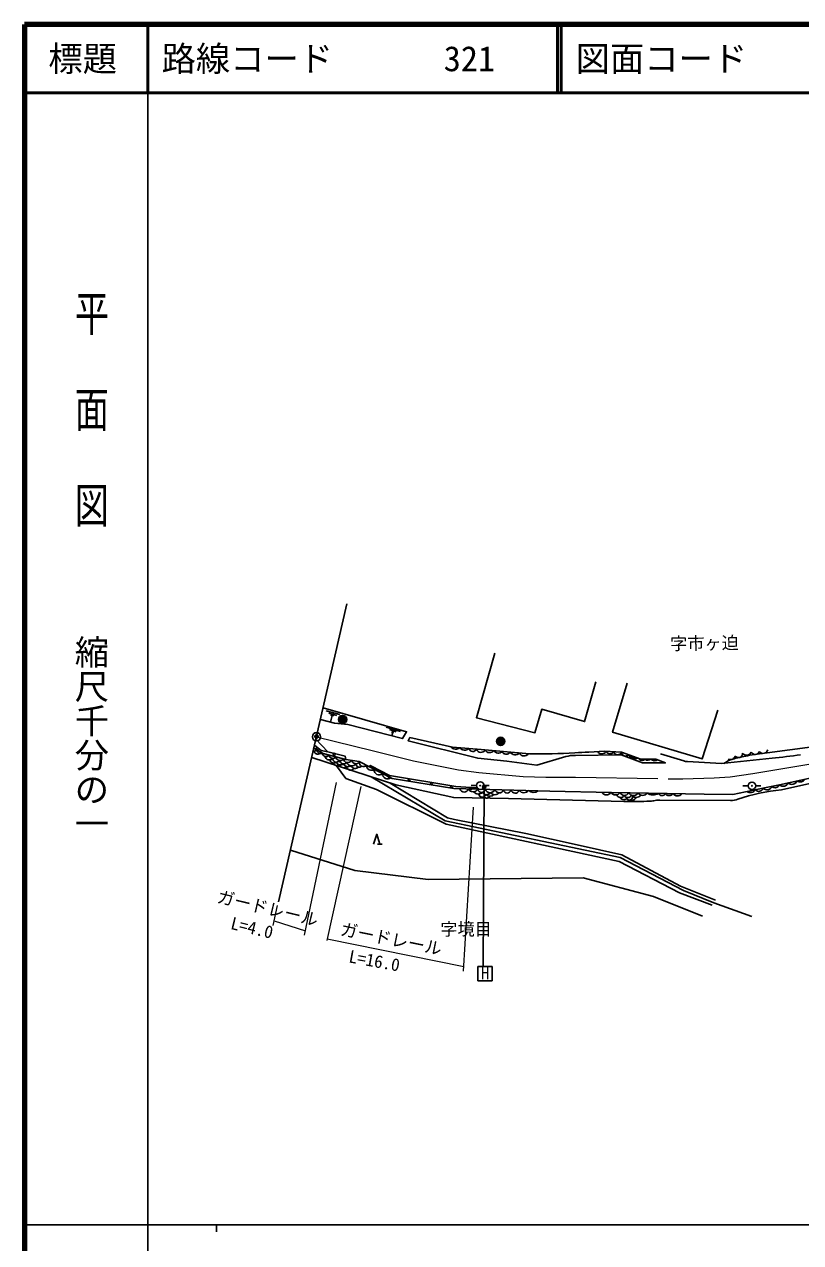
# Model space of a CAD drawing. Units: millimetres, scale not verified. Extents: x -38999242 to 680000, y -206285835 to 380000.
# Drawn here: x 40000 to 153174, y 202409 to 380000 of the extents above; entities that cross this region are included whole.
import ezdxf
from ezdxf.enums import TextEntityAlignment as Align

# ---------------------------------------------------------------- set-up
doc = ezdxf.new("R2010")
doc.units = ezdxf.units.MM
doc.header["$LTSCALE"] = 1000
doc.header["$PDMODE"] = 32
doc.header["$PDSIZE"] = 500
doc.linetypes.add('CHAIN', pattern=[18.5, 12, -1.5, 3.5, -1.5])
for name, color, linetype, lineweight in [('M-BGD', 7, 'Continuous', 25), ('M-BGD-EXST', 7, 'Continuous', 25), ('M-BMK', 2, 'CHAIN', 13), ('M-BMK-OTRS', 5, 'Continuous', 25), ('M-BMK-SRVR', 3, 'Continuous', 25), ('M-STR-HTXT', 7, 'Continuous', 13), ('M-TTL', 2, 'Continuous', 140), ('M-TTL-BAND', 7, 'Continuous', 25), ('M-TTL-LINE', 7, 'Continuous', 50)]:
    doc.layers.add(name, color=color, linetype=linetype, lineweight=lineweight)
for name, color, linetype in [('M-BMK-HTXT', 7, 'Continuous'), ('M-OTRS', 6, 'Continuous'), ('M-TTL-TXT', 7, 'Continuous')]:
    doc.layers.add(name, color=color, linetype=linetype)
doc.styles.add('@ＭＳ ゴシック', font='')
doc.styles.add('ＭＳ ゴシック', font='')
doc.styles.get('@ＭＳ ゴシック').set_extended_font_data('@MS Gothic')
doc.styles.get('ＭＳ ゴシック').set_extended_font_data('MS Gothic')

msp = doc.modelspace()

# ---------------------------------------------------------------- hatches: boundary and pattern name
at = {"layer": 'M-BGD'}
for points in [[(85791, 278663, 1), (86991, 278663, 1)], [(108850, 275477, 1), (110050, 275477, 1)]]:
    msp.add_hatch(color=256, dxfattribs=at).paths.add_polyline_path(points)
h = msp.add_hatch(color=256, dxfattribs=at)
edge = h.paths.add_edge_path()
edge.add_ellipse((106460, 269032), major_axis=(46.2, 19.2), ratio=1, start_angle=-22.52889, end_angle=157.47111)
h = msp.add_hatch(color=256, dxfattribs=at)
edge = h.paths.add_edge_path()
edge.add_ellipse((146070, 268999), major_axis=(46.2, 19.2), ratio=1, start_angle=-22.52889, end_angle=157.47111)
at = {"layer": 'M-BGD-EXST'}
msp.add_hatch(color=256, dxfattribs=at).paths.add_polyline_path([(107283, 268855, 1), (106783, 268855, 1)])

# ---------------------------------------------------------------- linework, layer by layer
at = {"layer": 'M-BGD'}
for p, q in [((83987, 279944), (85983, 279378)), ((84411, 279586), (85538, 279263)), ((84870, 279270), (84612, 278293)), ((84626, 279342), (85114, 279198)), ((92731, 277552), (94814, 276912)), ((93218, 277191), (94192, 276885)), ((84232, 273960), (82509, 275806)), ((93534, 276876), (93867, 276768)), ((93700, 276822), (93562, 276284)), ((132741, 273673), (136132, 272628)), ((141985, 272275), (142208, 272403)), ((105910, 269032), (105160, 269032)), ((107010, 269032), (107760, 269032)), ((145520, 268999), (144770, 268999)), ((146620, 268999), (147370, 268999)), ((150372, 268415), (154951, 269460)), ((132660, 266915), (142953, 266865)), ((91501, 260510), (92167, 260510)), ((91834, 260510), (91501, 260510))]:
    msp.add_line(p, q, dxfattribs=at)
for points in [[(108607, 288343), (105917, 278920), (114445, 276737), (115422, 280158), (121672, 278373), (123319, 284143)], [(127882, 283951), (125754, 276812), (138814, 272917), (141107, 280007)], [(83166, 278674), (85228, 278131), (87142, 277935), (95149, 275876), (95731, 276884), (83551, 280353)], [(96211, 276040), (95951, 275567), (106089, 273018), (110332, 272584), (114698, 272019), (118926, 273253)], [(113642, 273645), (106612, 274288), (102435, 274643), (96211, 276040)], [(145733, 273447), (154164, 274601), (159969, 275534), (161223, 275651)], [(82202, 274467), (83570, 273709), (86858, 272833), (88789, 272529), (93624, 270056), (102591, 268603), (116606, 268237), (125579, 268028), (139133, 267776), (143270, 267753), (147907, 268702), (150090, 269149), (153203, 269828), (154764, 270151), (158181, 270491)], [(86858, 272833), (86786, 273313), (85203, 273732), (84232, 273960), (83253, 274130), (82310, 274940)], [(120341, 273444), (126987, 273541), (130139, 272362), (133456, 272332), (132048, 272901), (129896, 272883), (127054, 273888), (124565, 274034), (122288, 273924)], [(81892, 273113), (94166, 269121), (102610, 267280), (110597, 267148), (127407, 266726)], [(140285, 251599), (135489, 253377), (126701, 257979), (101505, 263398), (91325, 268484), (86878, 270089), (85521, 271933)], [(105842, 268518), (105842, 268729), (102903, 268890), (93258, 270515), (90433, 271975), (90317, 271748)], [(136660, 272551), (141625, 272237), (149012, 273016)], [(140761, 252350), (135638, 254379), (127130, 258929), (120594, 260375), (113116, 262040), (102719, 264084), (101711, 264323), (93310, 269400)], [(90894, 260510), (91364, 261948), (91834, 260510)], [(78796, 259601), (88187, 256670), (98874, 255333), (121467, 255587), (131718, 252864), (138858, 250000)]]:
    msp.add_lwpolyline(points, dxfattribs=at)
for centre, radius in [((86391, 278663), 600), ((109450, 275477), 600), ((82700, 274408), 150), ((85167, 273587), 150), ((91040, 271493), 150), ((93180, 270377), 150), ((96113, 269883), 150), ((99368, 269334), 150), ((102279, 268843), 150), ((105070, 268621), 150), ((106460, 269032), 550), ((106460, 269032), 50), ((146070, 268999), 550), ((146070, 268999), 50)]:
    msp.add_circle(centre, radius, dxfattribs=at)
for centre, radius, start, end in [((82090, 275118), 1078, 270.74882, 302.48987), ((82779, 274132), 521, 188.64666, 305.86713), ((83180, 274211), 511, 180.35231, 301.66825), ((83985, 273793), 537, 181.81039, 324.55826), ((102907, 275220), 879, 216.67322, 310.72938), ((104205, 275087), 899, 216.33068, 313.95207), ((105386, 274577), 574, 193.81037, 336.47238), ((106576, 274579), 703, 199.211, 330.73734), ((107841, 274563), 729, 206.69216, 322.85191), ((109076, 274561), 787, 213.85183, 315.69224), ((110252, 274278), 669, 203.53057, 326.01349), ((111551, 274433), 914, 215.34702, 314.19704), ((112857, 274080), 734, 204.28985, 325.25421), ((114478, 370240), 96599, 269.50384, 273.43762), ((130608, 101720), 172406, 92.76614, 93.43762), ((124161, 274509), 843, 218.6129, 324.36115), ((125382, 274241), 580, 202.58925, 330.68601), ((126484, 274155), 629, 198.33725, 334.93801), ((127632, 273909), 579, 182.07573, 318.9605), ((129122, 274277), 1292, 215.35953, 285.6767), ((144111, 273717), 608, 219.91238, 2.60788), ((145301, 274169), 722, 216.09159, 338.90557), ((146551, 274220), 655, 208.29961, 342.80659), ((147728, 274380), 655, 212.70529, 349.90111), ((133968, 415745), 143520, 276.01672, 277.69039), ((84454, 273405), 637, 191.40275, 319.51243), ((84969, 273540), 549, 186.05782, 324.11891), ((85103, 272933), 612, 195.36033, 306.97998), ((85487, 272992), 548, 180.09919, 325.31953), ((85575, 272490), 547, 197.77156, 310.85495), ((86025, 273290), 615, 186.6966, 323.48013), ((86084, 272739), 680, 205.70606, 308.59444), ((86554, 272286), 656, 198.64191, 312.90754), ((86564, 272856), 651, 195.66149, 315.28701), ((87187, 272537), 754, 205.83819, 305.56786), ((87144, 273019), 632, 188.7347, 329.87395), ((87555, 271843), 556, 183.79574, 330.10395), ((87727, 272666), 750, 200.91929, 323.49344), ((88244, 272219), 685, 205.577, 314.04923), ((88341, 272899), 679, 196.84636, 322.3081), ((88813, 272201), 484, 177.73641, 317.87053), ((89426, 272374), 559, 168.68277, 317.14122), ((90596, 272028), 761, 182.52814, 303.29584), ((120264, 268666), 4778, 89.08328, 106.27314), ((130046, 273388), 676, 211.69967, 312.24794), ((130913, 273320), 597, 226.36545, 314.59366), ((131931, 273506), 855, 225.6032, 300.79772), ((136643, 274286), 1735, 252.86197, 270.57252), ((144282, 269358), 3684, 102.83032, 124.25895), ((142929, 273596), 765, 244.78144, 339.37687), ((175081, 134129), 142375, 101.89563, 102.83032), ((91733, 271297), 726, 172.477, 313.34699), ((92966, 270731), 736, 177.00475, 308.81924), ((153103, 270448), 890, 237.10477, 326.8667), ((104134, 268738), 643, 194.28423, 342.71594), ((105435, 268877), 762, 205.67448, 331.32569), ((106654, 268606), 559, 189.74971, 347.25046), ((107906, 268734), 750, 199.5999, 337.40028), ((109227, 268628), 654, 196.14607, 340.8541), ((110394, 268499), 557, 188.86781, 348.13236), ((111553, 268561), 638, 195.99942, 341.00075), ((112832, 268809), 816, 214.00079, 322.99939), ((114219, 269158), 1116, 228.76386, 308.23631), ((153098, 240522), 28025, 95.58196, 108.86131), ((145844, 268878), 857, 234.76875, 328.35585), ((147082, 268866), 671, 220.67346, 342.45114), ((148285, 269164), 752, 221.60847, 341.53549), ((149470, 269397), 668, 225.0066, 338.14063), ((150634, 269744), 806, 227.57374, 337.05034), ((151913, 269956), 752, 224.44418, 340.1799), ((106197, 268574), 772, 215.38523, 318.27549), ((106757, 267850), 524, 185.13714, 345.08217), ((107401, 268432), 730, 210.6437, 322.5467), ((107404, 267714), 513, 219.3096, 333.90087), ((107868, 268406), 918, 228.86809, 310.81784), ((108601, 268514), 813, 220.2737, 318.42566), ((124881, 268415), 735, 208.98343, 328.34983), ((126195, 268505), 837, 214.60716, 323.23916), ((126925, 267888), 606, 199.75068, 331.55057), ((127470, 268252), 653, 202.30866, 335.56646), ((127388, 267529), 565, 205.73326, 334.84947), ((128777, 321203), 54495, 268.55954, 272.60027), ((127990, 267887), 606, 208.43667, 334.04198), ((128197, 267435), 504, 216.60118, 2.65789), ((128791, 268446), 862, 212.56155, 325.31357), ((128617, 267531), 622, 246.26733, 338.60346), ((129173, 268101), 798, 216.86216, 326.53657), ((130147, 268358), 762, 211.92052, 325.9546), ((131637, 269197), 1530, 235.87308, 302.00204), ((131088, 270320), 3559, 272.60027, 284.36716), ((132428, 265086), 1844, 82.7811, 104.36716), ((132949, 268134), 553, 205.03009, 332.84503), ((134011, 268240), 673, 212.12193, 325.75319), ((135215, 268314), 790, 214.95066, 322.92446), ((142969, 270172), 3307, 269.72061, 288.86131)]:
    msp.add_arc(centre, radius, start, end, dxfattribs=at)
at = {"layer": 'M-BGD-EXST'}
for p, q in [((106907, 242650), (107033, 268855)), ((108203, 242650), (106103, 242650)), ((106103, 242650), (106103, 240550)), ((108203, 240550), (108203, 242650)), ((106103, 240550), (108203, 240550))]:
    msp.add_line(p, q, dxfattribs=at)
msp.add_circle((107033, 268855), 250, dxfattribs=at)
at = {"layer": 'M-BMK'}
msp.add_lwpolyline([(82587, 276148), (90687, 274134), (96717, 272640), (100393, 271898), (103289, 271310), (106241, 270932), (112709, 270379), (116032, 270256), (120375, 270251), (135977, 270006), (140549, 270145), (142885, 270321), (146182, 270817), (154932, 272258)], dxfattribs=at)
at = {"layer": 'M-BMK-OTRS'}
msp.add_line((87024, 295514), (77071, 252072), dxfattribs=at)
msp.add_lwpolyline([(146057, 249940), (140514, 251922), (136104, 253757), (126852, 258554), (101332, 263896), (90572, 270290)], dxfattribs=at)
at = {"layer": 'M-BMK-SRVR'}
msp.add_circle((82587, 276148), 600, dxfattribs=at)
at = {"layer": 'M-OTRS'}
msp.add_point((82595, 276194), dxfattribs=at)
at = {"layer": 'M-STR-HTXT'}
for p, q in [((80860, 247247), (85524, 269500)), ((89058, 268894), (84115, 246463)), ((104042, 241985), (105483, 265872)), ((76269, 248638), (76900, 251537)), ((76421, 249338), (80991, 247871)), ((84162, 246678), (104084, 242684))]:
    msp.add_line(p, q, dxfattribs=at)
at = {"layer": 'M-TTL'}
for p, q in [((40000, 380000), (40000, 20000)), ((680000, 380000), (40000, 380000))]:
    msp.add_line(p, q, dxfattribs=at)
at = {"layer": 'M-TTL-BAND'}
for p, q in [((58000, 370000), (58000, 20000)), ((40000, 205000), (579000, 205000)), ((68000, 205000), (68000, 204000))]:
    msp.add_line(p, q, dxfattribs=at)
at = {"layer": 'M-TTL-LINE'}
for p, q in [((58000, 380000), (58000, 370000)), ((117750, 380000), (117750, 370000)), ((118250, 380000), (118250, 370000)), ((40000, 370000), (680000, 370000))]:
    msp.add_line(p, q, dxfattribs=at)

# ---------------------------------------------------------------- texts
at = {"layer": 'M-BGD-EXST', "style": 'ＭＳ ゴシック'}
msp.add_text('H', height=1833, dxfattribs=at).set_placement((106556, 240242), align=Align.BOTTOM_LEFT)
at = {"layer": 'M-BMK-HTXT', "style": 'ＭＳ ゴシック'}
for s, rotation, p in [('字市ヶ迫', 0.977, (134175, 288238)), ('字境目', 0.265, (100657, 246635))]:
    msp.add_text(s, height=1833, rotation=rotation, dxfattribs=at).set_placement(p, align=Align.BOTTOM_LEFT)
at = {"layer": 'M-STR-HTXT', "style": 'ＭＳ ゴシック'}
for s, rotation, p in [('ガードレール', 346.464, (67852, 251495)), ('L=4.0', 346.386, (69818, 247623)), ('ガードレール', 348.573, (85843, 246729)), ('L=16.0', 349.545, (87094, 242737))]:
    msp.add_text(s, height=1833, rotation=rotation, dxfattribs=at).set_placement(p, align=Align.BOTTOM_LEFT)
at = {"layer": 'M-TTL-BAND', "style": '@ＭＳ ゴシック', "width": 1.4}
msp.add_text('平  面  図', height=3666, rotation=270, dxfattribs=at).set_placement((49777, 306475), align=Align.MIDDLE_RIGHT)
at = {"layer": 'M-TTL-BAND', "style": '@ＭＳ ゴシック'}
msp.add_text('縮尺千分の一', height=3666, rotation=270, dxfattribs=at).set_placement((49777, 261030), align=Align.MIDDLE_RIGHT)
at = {"layer": 'M-TTL-TXT', "style": 'ＭＳ ゴシック'}
msp.add_text('標題', height=3666, dxfattribs=at).set_placement((48500, 375000), align=Align.MIDDLE_CENTER)
for s, p in [('路線コード', (60000, 375000)), ('321', (101142, 375000)), ('図面コード', (120380, 375000))]:
    msp.add_text(s, height=3666, dxfattribs=at).set_placement(p, align=Align.MIDDLE_LEFT)

doc.saveas('drawing.dxf')
